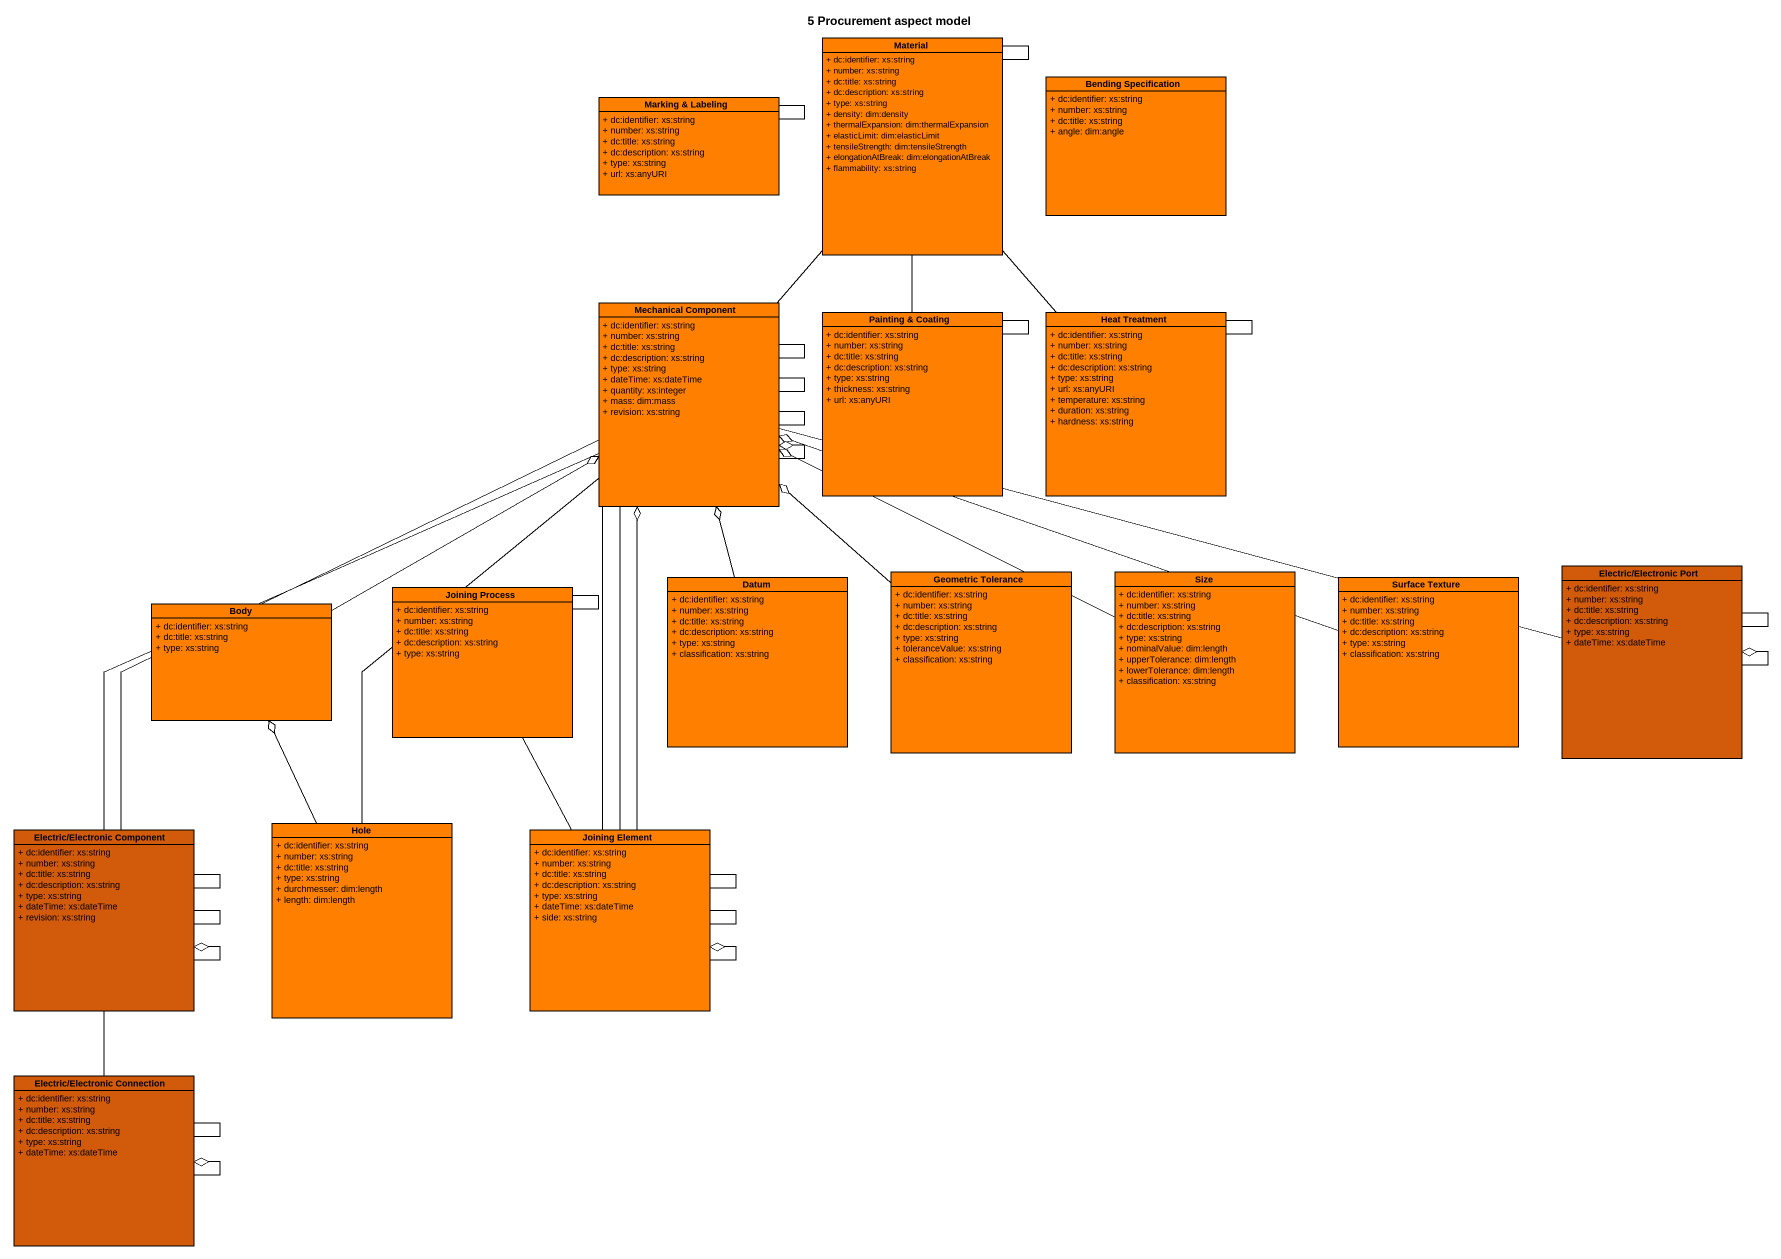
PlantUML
@startuml
title 5 Procurement aspect model
hide circle
hide empty members
skinparam classAttributeIconSize 0
class Material #FF8000 {
  + dc:identifier: xs:string
  + number: xs:string
  + dc:title: xs:string
  + dc:description: xs:string
  + type: xs:string
  + density: dim:density
  + thermalExpansion: dim:thermalExpansion
  + elasticLimit: dim:elasticLimit
  + tensileStrength: dim:tensileStrength
  + elongationAtBreak: dim:elongationAtBreak
  + flammability: xs:string
}
class "Marking & Labeling" as Marking_Labeling #FF8000 {
  + dc:identifier: xs:string
  + number: xs:string
  + dc:title: xs:string
  + dc:description: xs:string
  + type: xs:string
  + url: xs:anyURI
}
class "Bending Specification" as Bending_Specification #FF8000 {
  + dc:identifier: xs:string
  + number: xs:string
  + dc:title: xs:string
  + angle: dim:angle
}
class "Mechanical Component" as Mechanical_Component #FF8000 {
  + dc:identifier: xs:string
  + number: xs:string
  + dc:title: xs:string
  + dc:description: xs:string
  + type: xs:string
  + dateTime: xs:dateTime
  + quantity: xs:integer
  + mass: dim:mass
  + revision: xs:string
}
class "Painting & Coating" as Painting_Coating #FF8000 {
  + dc:identifier: xs:string
  + number: xs:string
  + dc:title: xs:string
  + dc:description: xs:string
  + type: xs:string
  + thickness: xs:string
  + url: xs:anyURI
}
class "Heat Treatment" as Heat_Treatment #FF8000 {
  + dc:identifier: xs:string
  + number: xs:string
  + dc:title: xs:string
  + dc:description: xs:string
  + type: xs:string
  + url: xs:anyURI
  + temperature: xs:string
  + duration: xs:string
  + hardness: xs:string
}
class Datum #FF8000 {
  + dc:identifier: xs:string
  + number: xs:string
  + dc:title: xs:string
  + dc:description: xs:string
  + type: xs:string
  + classification: xs:string
}
class "Geometric Tolerance" as Geometric_Tolerance #FF8000 {
  + dc:identifier: xs:string
  + number: xs:string
  + dc:title: xs:string
  + dc:description: xs:string
  + type: xs:string
  + toleranceValue: xs:string
  + classification: xs:string
}
class Size #FF8000 {
  + dc:identifier: xs:string
  + number: xs:string
  + dc:title: xs:string
  + dc:description: xs:string
  + type: xs:string
  + nominalValue: dim:length
  + upperTolerance: dim:length
  + lowerTolerance: dim:length
  + classification: xs:string
}
class "Surface Texture" as Surface_Texture #FF8000 {
  + dc:identifier: xs:string
  + number: xs:string
  + dc:title: xs:string
  + dc:description: xs:string
  + type: xs:string
  + classification: xs:string
}
class "Electric/Electronic Port" as Electric_Electronic_Port #D25A0B {
  + dc:identifier: xs:string
  + number: xs:string
  + dc:title: xs:string
  + dc:description: xs:string
  + type: xs:string
  + dateTime: xs:dateTime
}
class Body #FF8000 {
  + dc:identifier: xs:string
  + dc:title: xs:string
  + type: xs:string
}
class "Joining Process" as Joining_Process #FF8000 {
  + dc:identifier: xs:string
  + number: xs:string
  + dc:title: xs:string
  + dc:description: xs:string
  + type: xs:string
}
class "Electric/Electronic Component" as Electric_Electronic #D25A0B {
  + dc:identifier: xs:string
  + number: xs:string
  + dc:title: xs:string
  + dc:description: xs:string
  + type: xs:string
  + dateTime: xs:dateTime
  + revision: xs:string
}
class Hole #FF8000 {
  + dc:identifier: xs:string
  + number: xs:string
  + dc:title: xs:string
  + type: xs:string
  + durchmesser: dim:length
  + length: dim:length
}
class "Joining Element" as Joining_Element #FF8000 {
  + dc:identifier: xs:string
  + number: xs:string
  + dc:title: xs:string
  + dc:description: xs:string
  + type: xs:string
  + dateTime: xs:dateTime
  + side: xs:string
}
class "Electric/Electronic Connection" as Electric_Electronic_2 #D25A0B {
  + dc:identifier: xs:string
  + number: xs:string
  + dc:title: xs:string
  + dc:description: xs:string
  + type: xs:string
  + dateTime: xs:dateTime
}
Material -- Material
Marking_Labeling -- Marking_Labeling
Mechanical_Component -up- Material
Mechanical_Component -- Mechanical_Component
Mechanical_Component -- Mechanical_Component
Mechanical_Component -- Mechanical_Component
Mechanical_Component --o Mechanical_Component
Painting_Coating -up- Material
Painting_Coating -- Painting_Coating
Heat_Treatment -up- Material
Heat_Treatment -- Heat_Treatment
Datum -up-o Mechanical_Component
Geometric_Tolerance -up-o Mechanical_Component
Size -left-o Mechanical_Component
Surface_Texture -left-o Mechanical_Component
Electric_Electronic_Port -left- Mechanical_Component
Electric_Electronic_Port -- Electric_Electronic_Port
Electric_Electronic_Port --o Electric_Electronic_Port
Body -right-o Mechanical_Component
Joining_Process -- Joining_Process
Electric_Electronic -up- Mechanical_Component
Electric_Electronic -up- Mechanical_Component
Electric_Electronic -- Electric_Electronic
Electric_Electronic -- Electric_Electronic
Electric_Electronic --o Electric_Electronic
Hole -up- Mechanical_Component
Hole -up-o Body
Joining_Element -up- Mechanical_Component
Joining_Element -up- Mechanical_Component
Joining_Element -up-o Mechanical_Component
Joining_Element -up- Joining_Process
Joining_Element -- Joining_Element
Joining_Element -- Joining_Element
Joining_Element --o Joining_Element
Electric_Electronic_2 -up- Electric_Electronic
Electric_Electronic_2 -- Electric_Electronic_2
Electric_Electronic_2 --o Electric_Electronic_2
@enduml
